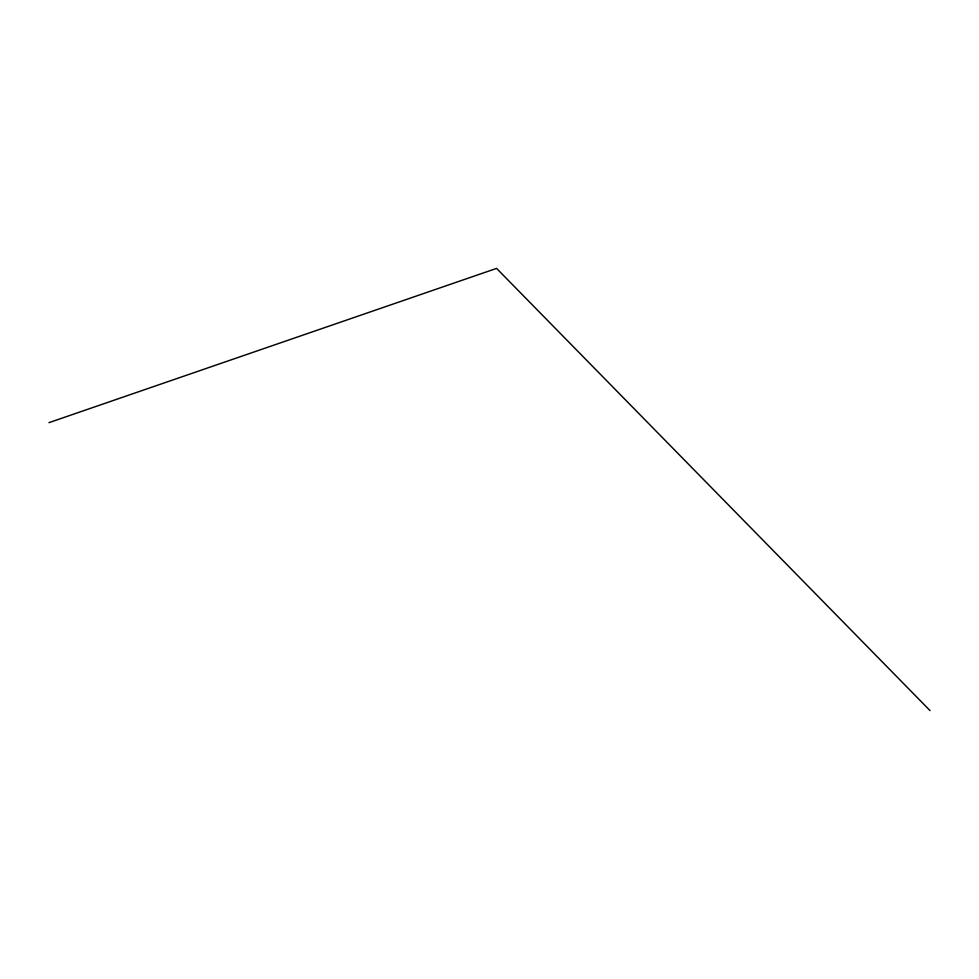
<?xml version="1.0" encoding="UTF-8"?>
<svg xmlns="http://www.w3.org/2000/svg" width="979" height="979" viewBox="0 0 979 979"><rect width="100%" height="100%" fill="white"/><g stroke="black" fill="none" stroke-linecap="round" stroke-linejoin="round"><path stroke-width="1.47" d="M48.95 422.647L496.573 268.393L930.05 710.607"/></g></svg>
